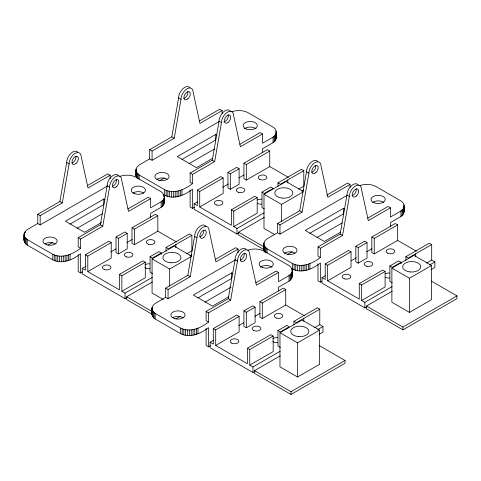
<?xml version="1.0" encoding="UTF-8"?>
<svg xmlns="http://www.w3.org/2000/svg" width="481" height="481" viewBox="0 0 481 481"><rect width="100%" height="100%" fill="white"/><g stroke="black" fill="none" stroke-linecap="round" stroke-linejoin="round"><path stroke-width="0.72" d="M82.558 271.867L80.61 272.986L80.61 253.788C72.962 259.692 62.223 264.508 52.772 259.86L27.249 245.124C22.391 242.075 22.391 232.648 27.249 229.593L37.765 223.515L37.765 214.285L59.909 201.497L66.703 162.5A8.592 4.96 -60 0 1 70.947 153.361A8.592 4.96 -60 0 1 77.754 152.098M24.05 240.127L24.182 239.045M135.961 169.979L136.49 172.126L136.49 177.663C135.371 173.491 134.854 167.562 139.159 164.983L149.675 158.904L149.675 149.675L171.819 136.887L178.613 97.89A8.592 4.96 -60 0 1 183.117 88.516A8.592 4.96 -60 0 1 189.947 87.837M135.961 175.517L136.093 174.435M150.637 217.791L150.637 213.36L161.147 207.281C165.897 204.521 165.861 194.601 161.147 191.751L135.624 177.014C130.724 174.741 124.922 174.621 119.835 176.371M164.213 203.367L164.352 196.747M210.456 345.707L208.507 346.831L208.507 327.627C200.86 333.531 190.121 338.347 180.67 333.7L155.147 318.963C150.288 315.915 150.288 306.487 155.147 303.433L165.662 297.354L165.662 288.125L187.806 275.342L194.601 236.345A8.592 4.96 -60 0 1 199.104 226.966A8.592 4.96 -60 0 1 205.934 226.292M151.948 313.967L152.08 312.884M231.746 111.754C236.832 110.011 242.634 110.131 247.535 112.404L273.058 127.14C277.146 129.167 277.146 135.101 273.058 137.133L262.548 143.212L262.548 133.983L260.149 132.6L239.905 144.282M262.548 152.441L262.548 148.749L273.058 142.671C276.888 140.584 276.533 135.834 276.262 132.137M263.859 243.819L264.388 245.965L264.388 251.503C263.269 247.33 262.752 241.402 267.057 238.823L277.573 232.744L277.573 223.515L299.717 210.732L306.511 171.735A8.592 4.96 -60 0 1 311.015 162.356A8.592 4.96 -60 0 1 317.845 161.682M263.859 249.356L264.388 247.21M278.535 290.897L278.535 287.199L289.045 281.12C293.795 278.367 293.759 268.44 289.045 265.59L263.522 250.854C258.622 248.581 252.82 248.461 247.733 250.21M292.111 277.212L292.25 270.587M359.644 185.6C364.73 183.85 370.532 183.97 375.433 186.243L400.956 200.98C405.044 203.006 405.044 208.946 400.956 210.973L390.446 217.051L390.446 207.822L388.047 206.439L367.803 218.127M390.446 227.02L390.446 222.589L400.956 216.51C404.786 214.424 404.431 209.674 404.16 205.976M37.765 214.285L40.163 215.668L62.308 202.886L69.102 163.889A8.592 4.96 -60 0 1 75.174 153.367A8.592 4.96 -60 0 1 81.247 156.872L88.047 188.023L110.185 175.24L110.185 178.788M164.213 197.829L163.167 199.91L161.147 201.743L150.637 207.822L150.637 198.593L128.493 211.375L121.699 180.225A8.592 4.96 -60 0 0 115.62 176.713A8.592 4.96 -60 0 0 109.548 187.241L102.754 226.238L80.61 239.021L80.61 248.25L78.211 246.867L78.211 237.638L100.355 224.849L107.149 185.852A8.592 4.96 -60 0 1 111.652 176.479A8.592 4.96 -60 0 1 118.488 175.799M149.675 149.675L152.074 151.058L174.218 138.275L181.012 99.278A8.592 4.96 -60 0 1 187.085 88.751A8.592 4.96 -60 0 1 193.158 92.262L199.958 123.413L222.096 110.63L222.096 113.468M165.662 288.125L168.061 289.508L190.205 276.725L197 237.728A8.592 4.96 -60 0 1 203.072 227.206A8.592 4.96 -60 0 1 209.145 230.712L215.945 261.862L238.083 249.08L238.083 252.633M262.548 133.983L240.404 146.765L233.61 115.614A8.592 4.96 -60 0 0 227.531 112.103A8.592 4.96 -60 0 0 221.458 122.625L214.664 161.628L192.52 174.411L192.52 183.64L190.121 182.257L190.121 173.028L212.265 160.239L219.059 121.242A8.592 4.96 -60 0 1 223.563 111.869A8.592 4.96 -60 0 1 230.399 111.189M292.111 271.675L291.065 273.755L289.045 275.583L278.535 281.662L278.535 272.432L256.391 285.215L249.597 254.064A8.592 4.96 -60 0 0 243.518 250.559A8.592 4.96 -60 0 0 237.446 261.081L230.652 300.078L208.507 312.86L208.507 322.09L206.108 320.707L206.108 311.478L228.253 298.695L235.047 259.698A8.592 4.96 -60 0 1 239.297 250.553A8.592 4.96 -60 0 1 246.098 249.29M277.573 223.515L279.972 224.898L302.116 212.115L308.91 173.118A8.592 4.96 -60 0 1 314.983 162.596A8.592 4.96 -60 0 1 321.055 166.101L327.856 197.252L349.994 184.47L349.994 187.307M390.446 207.822L368.302 220.605L361.508 189.454A8.592 4.96 -60 0 0 355.429 185.949A8.592 4.96 -60 0 0 349.356 196.47L342.562 235.468L320.418 248.25L320.418 257.479L318.019 256.096L318.019 246.867L340.163 234.085L346.957 195.082A8.592 4.96 -60 0 1 351.461 185.708A8.592 4.96 -60 0 1 358.297 185.035M87.542 185.546L107.786 173.857L110.185 175.24M199.453 120.935L219.697 109.247L222.096 110.63M37.765 223.515L40.163 224.898L107.594 185.967M149.675 158.904L152.074 160.287L218.855 121.729M105.068 199.795L103.794 199.056L65.422 221.206L84.608 232.281L101.515 222.523M216.979 135.179L215.704 134.446L177.333 156.596L196.519 167.671L212.776 158.285M69.973 224.116L103.794 204.593L103.794 199.056M181.884 159.506L215.704 139.983L215.704 134.446M47.944 245.142L52.483 242.526M77.122 228.301L102.405 213.702M159.854 180.531L164.394 177.91M189.033 163.69L214.316 149.086M127.994 208.898L148.238 197.21L150.637 198.593M136.49 172.126L139.159 174.976L164.682 189.712C174.134 194.36 184.872 189.544 192.52 183.64M24.05 234.59L25.234 237.758L27.249 239.586L52.772 254.323C62.223 258.97 72.962 254.154 80.61 248.25M164.682 189.712L164.682 195.25C174.134 199.898 184.872 195.082 192.52 189.177L192.52 208.375L194.468 207.251M127.002 297.523L125.054 298.647L82.209 273.911L82.209 268.374L85.408 270.22L85.408 254.714L108.826 241.191L111.225 242.574L111.225 258.081L87.807 271.603L87.807 256.096L111.225 242.574M116.023 237.037L124.813 231.962L127.212 233.345L127.212 248.851L118.422 253.926L116.023 252.543L116.023 237.037L118.422 238.42L127.212 233.345M132.01 227.808L155.429 214.285L157.828 215.668L157.828 231.175L134.409 244.697L132.01 243.314L132.01 227.808L134.409 229.19L157.828 215.668M238.913 232.912L236.965 234.037L194.12 209.301L194.12 203.764L197.318 205.609L197.318 190.103L220.737 176.581L223.136 177.964L223.136 193.47L199.717 206.992L199.717 191.486L223.136 177.964M227.934 172.426L236.724 167.346L239.123 168.735L239.123 184.241L230.333 189.316L227.934 187.933L227.934 172.426L230.333 173.809L239.123 168.735M243.921 163.197L267.34 149.675L269.739 151.058L269.739 166.564L246.32 180.086L243.921 178.704L243.921 163.197L246.32 164.58L269.739 151.058M82.209 268.374L86.099 266.125M110.738 251.9L115.927 248.905M126.948 242.544L132.131 239.55M194.12 203.764L197.36 201.888M222.649 187.289L228.481 183.922M238.859 177.934L244.041 174.94M87.807 271.603L119.456 289.881L119.456 274.374L142.881 260.852L145.28 262.235L145.28 277.741L121.855 291.264L121.855 275.757L145.28 262.235M152.471 273.587L150.072 272.204L150.072 256.698L158.868 251.617L161.267 253.006L161.267 254.479M166.059 251.16L166.059 247.468L189.484 233.946L191.883 235.329L191.883 250.835L186.766 253.788M199.717 206.992L231.373 225.27L231.373 209.758L254.792 196.236L257.191 197.625L257.191 213.131L233.766 226.653L233.766 211.147L257.191 197.625M261.983 192.087L270.779 187.007L273.178 188.396L264.382 193.47L261.983 192.087L261.983 207.594L264.382 208.976M277.97 186.55L277.97 182.852L301.395 169.33L303.794 170.719L303.794 186.225L298.677 189.177M161.267 253.006L152.471 258.081L150.072 256.698M191.883 235.329L168.458 248.851L166.059 247.468M303.794 170.719L280.369 184.241L277.97 182.852M163.378 299.543L152.074 293.019L152.074 258.868L174.134 246.128L191.721 256.283M274.663 234.572L263.985 228.409L263.985 194.252L286.045 181.517L303.006 191.306M121.855 291.264L125.054 293.109L152.285 277.387M189.893 255.676L191.835 254.551M233.766 226.653L236.965 228.499L264.195 212.776M301.803 191.065L303.745 189.941M152.074 258.868L169.661 269.017L191.071 256.656M263.985 194.252L281.571 204.407L302.982 192.045M152.104 314.267L126.653 299.573L126.653 296.801L152.387 281.944M264.015 249.657L238.564 234.962L238.564 232.191L264.297 217.334M215.44 259.385L235.684 247.697L238.083 249.08M326.719 195.142L347.595 183.087L349.994 184.47M165.662 297.354L168.061 298.737L235.492 259.806M277.573 232.744L279.972 234.127L346.753 195.575M232.966 273.635L231.692 272.895L193.32 295.045L212.506 306.126L228.764 296.735M344.877 209.025L343.602 208.285L305.231 230.435L324.416 241.51L340.674 232.125M197.871 297.955L231.692 278.433L231.692 272.895M309.782 233.345L343.602 213.823L343.602 208.285M175.842 318.987L180.381 316.366M205.02 302.14L230.952 287.169M287.103 254.75L292.292 251.755M316.931 237.53L342.213 222.931M255.892 282.738L276.136 271.05L278.535 272.432M264.388 245.965L267.057 248.815L292.58 263.552C302.032 268.2 312.77 263.384 320.418 257.479M151.948 308.429L153.132 311.598L155.147 313.426L180.67 328.162C190.121 332.81 200.86 327.994 208.507 322.09M291.306 268.356C300.859 274.2 312.422 269.21 320.418 263.017L320.418 282.221L321.717 281.469M254.9 371.368L252.952 372.486L210.107 347.751L210.107 342.213L213.305 344.059L213.305 328.553L236.724 315.031L239.123 316.414L239.123 331.92L215.704 345.442L215.704 329.936L239.123 316.414M243.921 310.876L252.711 305.802L255.11 307.185L255.11 322.691L246.32 327.771L243.921 326.383L243.921 310.876L246.32 312.259L255.11 307.185M259.908 301.647L283.327 288.125L285.726 289.508L285.726 305.014L262.307 318.536L259.908 317.153L259.908 301.647L262.307 303.03L285.726 289.508M366.811 306.758L364.863 307.876L322.017 283.141L322.017 277.603L325.216 279.449L325.216 263.943L348.635 250.421L351.034 251.803L351.034 267.31L327.615 280.832L327.615 265.326L351.034 251.803M355.832 246.266L364.622 241.191L367.021 242.574L367.021 258.081L358.231 263.155L355.832 261.772L355.832 246.266L358.231 247.649L367.021 242.574M371.819 237.037L395.238 223.515L397.637 224.898L397.637 240.404L374.218 253.926L371.819 252.543L371.819 237.037L374.218 238.42L397.637 224.898M210.107 342.213L213.348 340.344M238.636 325.745L243.825 322.751M254.846 316.384L260.029 313.39M322.017 277.603L325.258 275.733M351.196 260.756L356.379 257.762M366.756 251.773L371.945 248.779M215.704 345.442L247.36 363.72L247.36 348.214L270.779 334.692L273.178 336.075L273.178 351.581L249.753 365.103L249.753 349.597L273.178 336.075M277.97 330.537L286.766 325.463L289.165 326.846L280.369 331.92L277.97 330.537L277.97 346.043L280.369 347.426M293.957 325L293.957 321.308L317.382 307.786L319.781 309.169L319.781 324.675L314.664 327.633M327.615 280.832L359.271 299.11L359.271 283.604L382.69 270.081L385.089 271.464L385.089 286.971L361.664 300.493L361.664 284.986L385.089 271.464M392.28 282.816L389.881 281.433L389.881 265.927L398.677 260.852L401.076 262.235L401.076 263.714M405.868 260.389L405.868 256.698L429.292 243.176L431.691 244.558L431.691 260.065L426.575 263.017M319.781 309.169L296.356 322.691L293.957 321.308M401.076 262.235L392.28 267.31L389.881 265.927M431.691 244.558L408.267 258.081L405.868 256.698M279.972 332.708L302.032 319.967L319.618 330.122L319.618 364.273L297.559 377.014L279.972 366.859L279.972 332.708L297.559 342.857L319.618 330.122M391.883 268.097L413.943 255.357L431.529 265.512L431.529 299.663L409.469 312.403L391.883 302.248L391.883 268.097L409.469 278.246L431.529 265.512M249.753 365.103L252.952 366.949L280.183 351.226M317.791 329.515L322.979 326.521L322.979 332.058L319.089 334.307M361.664 300.493L364.863 302.339L392.093 286.616M429.701 264.905L434.89 261.911L434.89 267.448L431 269.697M319.462 345.719L345.039 360.491L345.039 363.257L291.005 394.456L254.551 373.412L254.551 370.641L280.285 355.784M431.373 281.108L456.95 295.881L456.95 298.647L402.916 329.846L366.462 308.802L366.462 306.03L392.195 291.173M254.551 370.641L291.005 391.69L345.039 360.491M366.462 306.03L402.916 327.074L456.95 295.881M178.613 97.89L181.012 99.278M219.059 121.242L221.458 122.625M306.511 171.735L308.91 173.118M346.957 195.082L349.356 196.47M269.739 166.564L288.474 177.381M397.637 240.404L416.372 251.22M431.691 260.065L434.89 261.911M171.819 136.887L174.218 138.275M212.265 160.239L214.664 161.628M299.717 210.732L302.116 212.115M340.163 234.085L342.562 235.468M190.121 173.028L192.52 174.411M318.019 246.867L320.418 248.25M197.318 190.103L199.717 191.486M231.373 209.758L233.766 211.147M325.216 263.943L327.615 265.326M359.271 283.604L361.664 284.986M238.564 232.191L264.141 246.957M192.52 208.375L190.121 206.992L190.121 190.007M320.418 282.221L318.019 280.832L318.019 263.853M66.703 162.5L69.102 163.889M107.149 185.852L109.548 187.241M194.601 236.345L197 237.728M235.047 259.698L237.446 261.081M157.828 231.175L176.563 241.991M285.726 305.014L304.461 315.831M319.781 324.675L322.979 326.521M59.909 201.497L62.308 202.886M100.355 224.849L102.754 226.238M187.806 275.342L190.205 276.725M228.253 298.695L230.652 300.078M78.211 237.638L80.61 239.021M206.108 311.478L208.507 312.86M85.408 254.714L87.807 256.096M119.456 274.374L121.855 275.757M213.305 328.553L215.704 329.936M247.36 348.214L249.753 349.597M126.653 296.801L152.23 311.568M80.61 272.986L78.211 271.603L78.211 254.617M208.507 346.831L206.108 345.442L206.108 328.463M404.022 210.431L404.16 211.514M276.124 136.592L276.262 137.674M415.704 253.788L415.704 256.74M409.469 278.246L409.469 312.403M404.022 204.894L404.022 212.596M403.625 208.123L403.625 213.66M402.976 209.145L402.976 214.682M402.916 327.074L402.916 329.846M402.08 210.101L402.08 215.638M400.956 210.973L400.956 216.51M374.218 238.42L374.218 253.926M364.863 302.339L364.863 307.876M358.231 247.649L358.231 263.155M309.884 263.552L309.884 269.089M308.375 264.201L308.375 269.739M306.716 264.718L306.716 270.256M304.954 265.091L304.954 270.629M303.794 318.398L303.794 321.356M303.114 265.32L303.114 270.857M301.232 265.398L301.232 270.935M299.356 265.32L299.356 270.857M297.517 265.091L297.517 270.629M297.559 342.857L297.559 377.014M295.749 264.718L295.749 270.256M294.095 264.201L294.095 269.739M292.58 263.552L292.58 269.089M292.111 269.504L292.111 270.887M291.714 272.733L291.714 278.271M291.065 273.755L291.065 279.293M291.005 391.69L291.005 394.456M290.169 274.711L290.169 280.249M289.045 275.583L289.045 281.12M287.806 179.948L287.806 182.9M281.571 204.407L281.571 221.482M279.972 224.898L279.972 234.127M276.124 131.048L276.124 138.756M275.727 134.283L275.727 139.821M275.078 135.299L275.078 140.837M274.182 136.255L274.182 141.793M273.058 137.133L273.058 142.671M267.057 248.815L267.057 252.97M265.939 247.943L265.939 252.79M265.043 246.987L265.043 252.525M263.991 242.737L263.991 250.445M262.307 303.03L262.307 318.536M252.952 366.949L252.952 372.486M246.32 164.58L246.32 180.086M246.32 312.259L246.32 327.771M236.965 228.499L236.965 234.037M230.333 173.809L230.333 189.316M197.974 328.162L197.974 333.7M196.464 328.812L196.464 334.349M194.805 329.329L194.805 334.866M193.043 329.701L193.043 335.239M191.204 329.936L191.204 335.473M189.322 330.008L189.322 335.546M187.446 329.936L187.446 335.473M185.606 329.701L185.606 335.239M183.838 329.329L183.838 334.866M182.185 328.812L182.185 334.349M181.986 189.712L181.986 195.25M180.67 328.162L180.67 333.7M180.477 190.356L180.477 195.893M178.818 190.873L178.818 196.41M177.056 191.252L177.056 196.789M175.896 244.558L175.896 247.511M175.216 191.48L175.216 197.018M173.334 191.558L173.334 197.096M171.458 191.48L171.458 197.018M169.619 191.252L169.619 196.789M169.661 269.017L169.661 286.093M168.061 289.508L168.061 298.737M167.851 190.873L167.851 196.41M166.198 190.356L166.198 195.893M163.817 194.601L163.817 196.675M163.817 198.893L163.817 204.431M163.167 199.91L163.167 205.453M162.271 200.866L162.271 206.409M161.147 201.743L161.147 207.281M155.147 313.426L155.147 318.963M154.028 312.554L154.028 318.091M153.132 311.598L153.132 317.135M152.477 310.576L152.477 316.113M152.08 307.347L152.08 315.055M152.074 151.058L152.074 160.287M139.159 174.976L139.159 179.13M138.041 174.104L138.041 178.944M137.145 173.148L137.145 177.988M136.093 168.897L136.093 176.599M134.409 229.19L134.409 244.697M125.054 293.109L125.054 298.647M118.422 238.42L118.422 253.926M70.076 254.323L70.076 259.86M68.567 254.966L68.567 260.51M66.907 255.483L66.907 261.027M65.145 255.862L65.145 261.399M63.306 256.09L63.306 261.628M61.424 256.169L61.424 261.706M59.548 256.09L59.548 261.628M57.708 255.862L57.708 261.399M55.94 255.483L55.94 261.027M54.287 254.966L54.287 260.51M52.772 254.323L52.772 259.86M40.163 215.668L40.163 224.898M27.249 239.586L27.249 245.124M26.13 238.714L26.13 244.252M25.234 231.421L25.234 232.81M25.234 237.758L25.234 243.296M24.579 232.443L24.579 233.826M24.579 236.736L24.579 242.274M24.182 233.507L24.182 241.209M389.556 277.922A4.293 2.477 0 0 1 385.407 277.278M385.407 273.773A4.293 2.477 0 0 1 389.556 273.13M284.848 253.006A7.125 4.113 0 0 1 294.919 253.006M372.679 202.321A7.125 4.113 0 0 1 383.591 202.321M315.674 165.488A4.521 2.609 -60 0 1 311.76 172.27M356.12 188.841A4.521 2.609 -60 0 1 355.194 193.049A4.521 2.609 -60 0 1 351.942 195.677M261.658 204.082A4.293 2.477 0 0 1 257.509 203.439M257.509 199.934A4.293 2.477 0 0 1 261.658 199.29M156.95 179.16A7.125 4.113 0 0 1 167.021 179.16M244.402 128.764A7.125 4.113 0 0 1 256.066 128.764M187.776 91.643A4.521 2.609 -60 0 1 183.862 98.425M228.138 114.737A4.521 2.609 -60 0 1 227.297 119.21A4.521 2.609 -60 0 1 223.785 121.861M277.645 342.532A4.293 2.477 0 0 1 272.811 341.378M272.811 338.895A4.293 2.477 0 0 1 277.645 337.74M172.938 317.616A7.125 4.113 0 0 1 183.008 317.616M260.389 267.214A7.125 4.113 0 0 1 272.054 267.214M203.764 230.098A4.521 2.609 -60 0 1 199.849 236.88M244.126 253.192A4.521 2.609 -60 0 1 243.482 257.323A4.521 2.609 -60 0 1 240.296 260.233M149.747 268.693A4.293 2.477 0 0 1 144.913 267.538M144.913 265.055A4.293 2.477 0 0 1 149.747 263.901M45.04 243.777A7.125 4.113 0 0 1 55.111 243.777M132.87 193.085A7.125 4.113 0 0 1 143.783 193.085M75.866 156.253A4.521 2.609 -60 0 1 71.952 163.041M116.119 179.112A4.521 2.609 -60 0 1 115.674 183.303A4.521 2.609 -60 0 1 112.398 186.394M282.738 198.1L281.95 198.07A9.043 5.219 0 0 1 276.731 189.712A9.043 5.219 0 0 1 292.015 190.771A9.043 5.219 0 0 1 283.519 198.178L282.738 198.1M170.827 262.71L170.04 262.686A9.043 5.219 0 0 1 164.821 254.323A9.043 5.219 0 0 1 180.104 255.381A9.043 5.219 0 0 1 171.609 262.794L170.827 262.71M410.636 271.945L409.848 271.915A9.043 5.219 0 0 1 404.629 263.552A9.043 5.219 0 0 1 419.913 264.61A9.043 5.219 0 0 1 411.417 272.024L410.636 271.945M298.725 336.556L297.937 336.526A9.043 5.219 0 0 1 292.719 328.162A9.043 5.219 0 0 1 308.002 329.22A9.043 5.219 0 0 1 299.507 336.634L298.725 336.556M344.33 278.83A4.293 2.477 0 0 0 350.775 276.677A4.293 2.477 0 0 0 344.33 274.531A4.293 2.477 0 0 0 344.33 278.83M366.312 266.137A4.293 2.477 0 0 0 372.757 263.991A4.293 2.477 0 0 0 366.312 261.838A4.293 2.477 0 0 0 366.312 266.137M387.403 253.048A4.293 2.477 0 0 0 394.594 251.942A4.293 2.477 0 0 0 389.333 248.899A4.293 2.477 0 0 0 387.403 253.048M284.848 253.283A7.125 4.113 0 0 0 296.765 251.437A7.125 4.113 0 0 0 288.041 246.404A7.125 4.113 0 0 0 284.848 253.283M374.05 202.79A7.125 4.113 0 0 0 385.227 199.783A7.125 4.113 0 0 0 375.126 195.695A7.125 4.113 0 0 0 374.05 202.79M315.813 172.697A4.521 2.609 -60 0 0 317.244 165.692A4.521 2.609 -60 0 0 311.892 170.436A4.521 2.609 -60 0 0 315.813 172.697M356.259 196.05A4.521 2.609 -60 0 0 357.69 189.045A4.521 2.609 -60 0 0 352.345 193.789A4.521 2.609 -60 0 0 356.259 196.05M216.432 204.984A4.293 2.477 0 0 0 222.877 202.838A4.293 2.477 0 0 0 216.432 200.691A4.293 2.477 0 0 0 216.432 204.984M238.414 192.298A4.293 2.477 0 0 0 244.859 190.145A4.293 2.477 0 0 0 238.414 187.999A4.293 2.477 0 0 0 238.414 192.298M259.506 179.209A4.293 2.477 0 0 0 266.696 178.096A4.293 2.477 0 0 0 261.436 175.06A4.293 2.477 0 0 0 259.506 179.209M158.423 180.092A7.125 4.113 0 0 0 169.108 176.533A7.125 4.113 0 0 0 158.423 172.974A7.125 4.113 0 0 0 158.423 180.092M246.675 129.142A7.125 4.113 0 0 0 257.359 125.583A7.125 4.113 0 0 0 246.675 122.024A7.125 4.113 0 0 0 246.675 129.142M187.915 98.858A4.521 2.609 -60 0 0 189.346 91.853A4.521 2.609 -60 0 0 183.995 96.597A4.521 2.609 -60 0 0 187.915 98.858M228.361 122.21A4.521 2.609 -60 0 0 229.792 115.206A4.521 2.609 -60 0 0 224.447 119.949A4.521 2.609 -60 0 0 228.361 122.21M231.529 343.043A4.293 2.477 0 0 0 238.714 341.931A4.293 2.477 0 0 0 233.453 338.895A4.293 2.477 0 0 0 231.529 343.043M253.511 330.351A4.293 2.477 0 0 0 260.702 329.238A4.293 2.477 0 0 0 255.441 326.202A4.293 2.477 0 0 0 253.511 330.351M276.383 318.055A4.293 2.477 0 0 0 282.828 315.909A4.293 2.477 0 0 0 276.383 313.762A4.293 2.477 0 0 0 276.383 318.055M174.411 318.548A7.125 4.113 0 0 0 185.095 314.983A7.125 4.113 0 0 0 174.411 311.423A7.125 4.113 0 0 0 174.411 318.548M262.662 267.592A7.125 4.113 0 0 0 273.346 264.033A7.125 4.113 0 0 0 262.662 260.474A7.125 4.113 0 0 0 262.662 267.592M203.902 237.307A4.521 2.609 -60 0 0 205.333 230.303A4.521 2.609 -60 0 0 199.982 235.047A4.521 2.609 -60 0 0 203.902 237.307M244.348 260.66A4.521 2.609 -60 0 0 245.779 253.655A4.521 2.609 -60 0 0 240.434 258.399A4.521 2.609 -60 0 0 244.348 260.66M104.521 269.6A4.293 2.477 0 0 0 110.967 267.448A4.293 2.477 0 0 0 104.521 265.302A4.293 2.477 0 0 0 104.521 269.6M126.503 256.908A4.293 2.477 0 0 0 132.948 254.756A4.293 2.477 0 0 0 126.503 252.609A4.293 2.477 0 0 0 126.503 256.908M148.485 244.216A4.293 2.477 0 0 0 154.93 242.069A4.293 2.477 0 0 0 148.485 239.917A4.293 2.477 0 0 0 148.485 244.216M46.513 244.703A7.125 4.113 0 0 0 57.197 241.143A7.125 4.113 0 0 0 46.513 237.584A7.125 4.113 0 0 0 46.513 244.703M134.764 193.753A7.125 4.113 0 0 0 145.448 190.193A7.125 4.113 0 0 0 134.764 186.634A7.125 4.113 0 0 0 134.764 193.753M76.004 163.468A4.521 2.609 -60 0 0 77.435 156.463A4.521 2.609 -60 0 0 72.084 161.207A4.521 2.609 -60 0 0 76.004 163.468M116.45 186.82A4.521 2.609 -60 0 0 117.881 179.816A4.521 2.609 -60 0 0 112.536 184.56A4.521 2.609 -60 0 0 116.45 186.82"/></g></svg>
